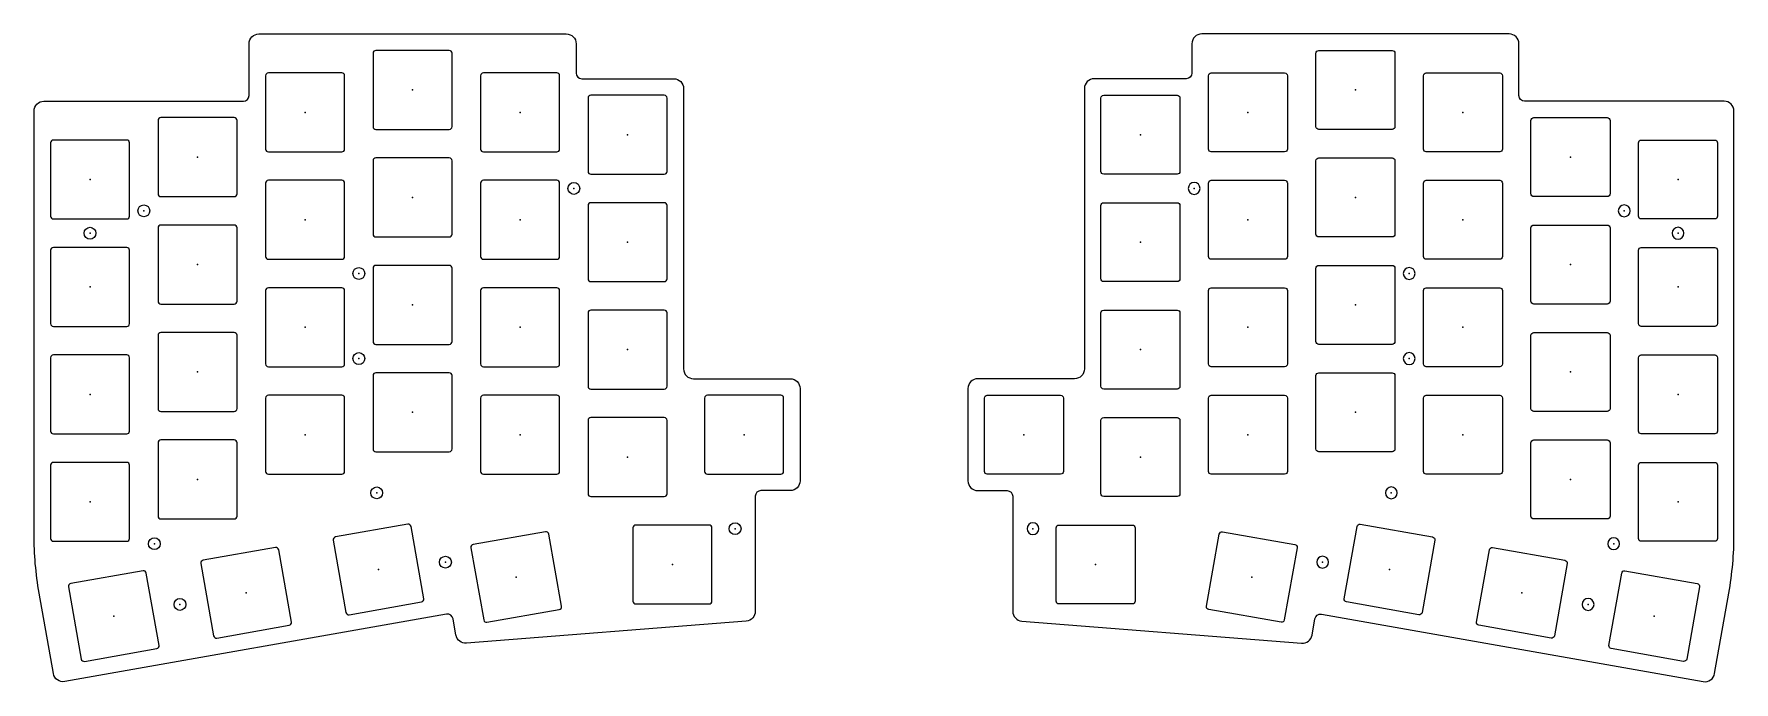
# Model space of a CAD drawing. Extents: x -155 to 146, y -90 to 25.
import ezdxf

# ---------------------------------------------------------------- set-up
doc = ezdxf.new("R2010")
doc.units = 0
for name, color, linetype in [('2D$GUIDE', 12, 'CONTINUOUS'), ('2D$HOLECP', 181, 'CONTINUOUS'), ('2D$SSPLATE', 3, 'CONTINUOUS'), ('2D$SWITCHHOLES', 81, 'CONTINUOUS')]:
    doc.layers.add(name, color=color, linetype=linetype)

# ---------------------------------------------------------------- blocks, each defined once
blk = doc.blocks.new('SWITCHHOLE_14MM')
at = {"layer": '2D$SWITCHHOLES'}
for p, q in [((-7, 6.5), (-7, -6.5)), ((6.5, 7), (-6.5, 7)), ((7, -6.5), (7, 6.5)), ((-6.5, -7), (6.5, -7))]:
    blk.add_line(p, q, dxfattribs=at)
for centre, start, end in [((-6.5, 6.5), 90, 180), ((6.5, 6.5), 0, 90), ((-6.5, -6.5), 180, 270), ((6.5, -6.5), 270, 0)]:
    blk.add_arc(centre, 0.5, start, end, dxfattribs=at)
blk.add_point((0, 0), dxfattribs=at)
blk = doc.blocks.new('VANANASPLIT_REV1_1_PLATE')
at = {"layer": '2D$HOLECP'}
for p in [(22.71, 116.58), (-53.49, 112.61), (-63.02, 108.64), (-15.39, 101.5), (-15.39, 86.42), (-12.22, 62.61), (51.28, 56.26), (-51.62, 53.59), (-0.05, 50.32), (-47.09, 42.83)]:
    blk.add_point(p, dxfattribs=at)
at = {"layer": '2D$SSPLATE'}
for p, q in [((-34.84, 133.06), (-34.84, 142.22)), ((-33.09, 143.97), (21.36, 143.97)), ((23.11, 142.22), (23.11, 137.03)), ((24.11, 136.03), (40.41, 136.03)), ((42.16, 134.28), (42.16, 84.6)), ((-72.94, 55.27), (-72.94, 130.31)), ((-71.19, 132.06), (-35.84, 132.06)), ((43.91, 82.85), (61.04, 82.85)), ((62.79, 81.1), (62.79, 64.75)), ((54.86, 62), (54.86, 41.63)), ((61.04, 63), (55.86, 63)), ((-69.51, 30.57), (-72.03, 44.85)), ((0.16, 41.08), (-67.49, 29.15)), ((1.82, 37.38), (1.32, 40.27)), ((53.25, 39.88), (3.69, 35.94))]:
    blk.add_line(p, q, dxfattribs=at)
for centre in [(22.71, 116.58), (-53.49, 112.61), (-63.02, 108.64), (-15.39, 101.5), (-15.39, 86.42), (-12.22, 62.61), (51.28, 56.26), (-51.62, 53.59), (-0.05, 50.32), (-47.09, 42.83)]:
    blk.add_circle(centre, 1.05, dxfattribs=at)
at = {"layer": '2D$SSPLATE', "extrusion": (0, 0, -1)}
for centre, radius, start, end in [((33.09, 142.22), 1.75, 0, 90), ((-21.36, 142.22), 1.75, 90, 180), ((-40.41, 134.28), 1.75, 90, 180), ((71.19, 130.31), 1.75, 0, 90), ((-61.04, 81.1), 1.75, 90, 180), ((-61.04, 64.75), 1.75, 180, 270), ((12.94, 55.27), 60, 350, 0), ((-53.11, 41.63), 1.75, 180, 265.4557), ((-3.55, 37.69), 1.75, 265.4557, 350), ((67.79, 30.88), 1.75, 260, 350)]:
    blk.add_arc(centre, radius, start, end, dxfattribs=at)
at = {"layer": '2D$SSPLATE'}
for centre, radius, start, end in [((24.11, 137.03), 1, 180, 270), ((-35.84, 133.06), 1, 270, 360), ((43.91, 84.6), 1.75, 180, 270), ((55.86, 62), 1, 90, 180), ((0.33, 40.1), 1, 10, 100)]:
    blk.add_arc(centre, radius, start, end, dxfattribs=at)
at = {"layer": '2D$GUIDE'}
for p in [(-5.87, 134.04), (-24.92, 130.07), (13.18, 130.07), (32.23, 126.11), (-43.97, 122.14), (-63.02, 118.17), (-5.87, 114.99), (-24.92, 111.02), (13.18, 111.02), (32.23, 107.06), (-43.97, 103.09), (-63.02, 99.12), (-5.87, 95.94), (-24.92, 91.97), (13.18, 91.97), (32.23, 88.01), (-43.97, 84.04), (-63.02, 80.07), (-5.87, 76.89), (-24.92, 72.92), (13.18, 72.92), (52.87, 72.92), (32.23, 68.96), (-43.97, 64.99), (-63.02, 61.02), (40.17, 49.91)]:
    blk.add_blockref('SWITCHHOLE_14MM', p, dxfattribs=at)
at = {"layer": '2D$GUIDE', "rotation": 10}
for p in [(-11.91, 49.03), (12.5, 47.69), (-35.36, 44.89), (-58.81, 40.76)]:
    blk.add_blockref('SWITCHHOLE_14MM', p, dxfattribs=at)

msp = doc.modelspace()

# ---------------------------------------------------------------- block references
at = {"layer": '2D$HOLECP'}
msp.add_blockref('VANANASPLIT_REV1_1_PLATE', (-82.45, -118.65), dxfattribs=at)
at = {"layer": '2D$HOLECP', "xscale": -1}
msp.add_blockref('VANANASPLIT_REV1_1_PLATE', (72.88, -118.65), dxfattribs=at)

doc.saveas('drawing.dxf')
